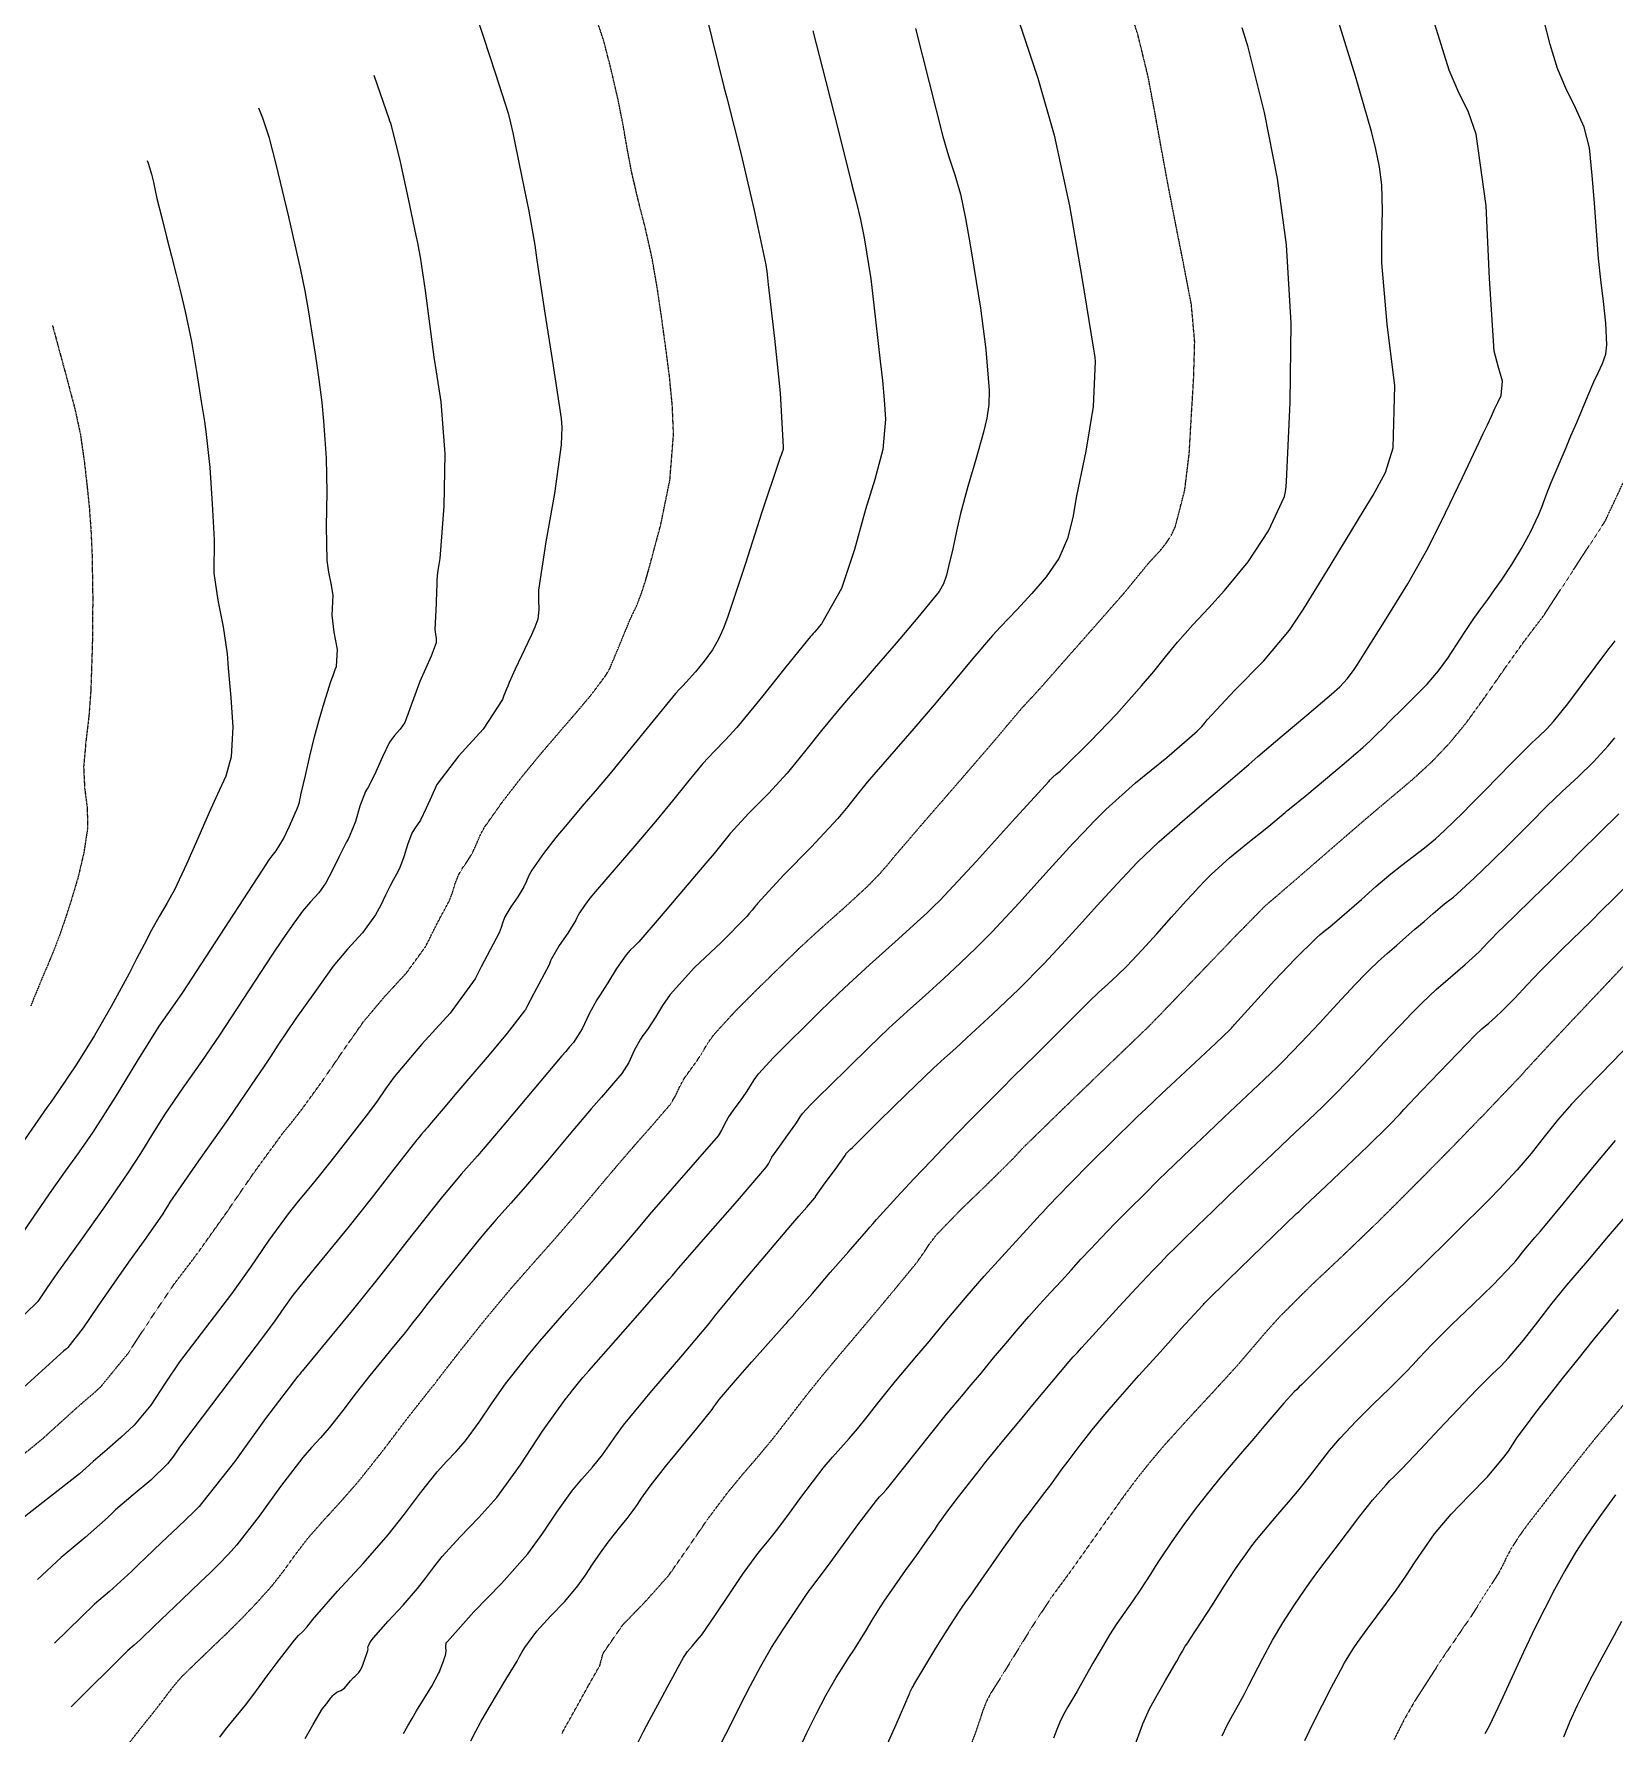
# Model space of a CAD drawing. Header units: inches. Extents: x 2775 to 10242, y 1417 to 8468.
# Drawn here: x 5268 to 7063, y 4832 to 6762 of the extents above; entities that cross this region are included whole.
import ezdxf

# ---------------------------------------------------------------- set-up
doc = ezdxf.new("R2010")
doc.units = ezdxf.units.IN
doc.header["$LTSCALE"] = 0.5
doc.header["$MEASUREMENT"] = 0
doc.linetypes.add('HIDDEN', pattern=[0.375, 0.25, -0.125])
doc.layers.add('VX-TOPO-MAJR', color=1, linetype='HIDDEN', lineweight=20)
doc.layers.add('VX-TOPO-MINR', color=7, linetype='CONTINUOUS', lineweight=5)

msp = doc.modelspace()

# ---------------------------------------------------------------- linework, layer by layer
at = {"layer": 'VX-TOPO-MAJR', "flags": 128}
for points in [[(7052.5, 6208.4), (7057.2, 6218.4), (7067, 6239.2), (7076.8, 6260), (7089.1, 6286.2), (7101.4, 6312.4), (7113.7, 6338.6), (7125.1, 6362.3), (7136.6, 6386), (7148, 6409.8), (7155.9, 6426.5), (7161.9, 6443.8), (7162.9, 6461.5), (7157.5, 6494.7), (7151.3, 6527.9), (7145.3, 6561.1), (7135.5, 6623.7), (7125.8, 6686.3), (7114.3, 6748.7), (7104.2, 6776.6), (7089.9, 6803.1), (7076.5, 6829.9), (7053.1, 6889), (7030, 6948.3), (7005.9, 7007.1), (7000.2, 7019.7), (6994.5, 7032.4), (6988.8, 7045), (6961, 7110.3), (6934, 7175.9), (6908, 7242), (6896.8, 7272.3), (6886.4, 7302.9), (6876.7, 7333.6), (6859.3, 7394.1), (6842.6, 7454.7), (6825.3, 7515.2), (6817.5, 7540.4), (6809.5, 7565.4), (6801.7, 7590.5), (6790.6, 7634), (6780.9, 7677.9), (6728.3, 7820.3)], [(6505.5, 6126.1), (6506.9, 6127.8), (6532.7, 6159.3), (6537.2, 6164.4), (6542, 6169.5), (6546.7, 6174.6), (6553.6, 6183.1), (6559.7, 6192.3), (6564.4, 6202.5), (6575.1, 6243.9), (6580.2, 6285.6), (6582.6, 6327.7), (6585.2, 6370.1), (6586.4, 6412.4), (6582.7, 6454.2), (6573.9, 6500), (6564.8, 6545.9), (6555.9, 6591.7), (6548.4, 6632.6), (6541, 6673.5), (6533.3, 6714.3), (6521.7, 6761.6), (6506.9, 6808), (6490.7, 6854.1), (6477.7, 6887.4), (6463.9, 6920.5), (6451.4, 6954), (6436.8, 7001.3), (6422.9, 7048.8), (6408.1, 7096.1), (6405, 7105.2), (6401.9, 7114.3), (6398.8, 7123.4), (6382.1, 7170.2), (6365.2, 7216.8), (6348.9, 7263.7), (6342.7, 7284), (6337.1, 7304.5), (6331.2, 7324.9), (6276.8, 7493.8)], [(5237.7, 5135.6), (5245.4, 5141.2), (5262.1, 5153.8), (5278.3, 5167.1), (5291.7, 5179.3), (5305.2, 5191.4), (5318.6, 5203.6), (5327.2, 5211), (5335.8, 5218.3), (5344.1, 5226), (5374.5, 5263.1), (5400.9, 5303.4), (5428, 5343.3), (5436.4, 5354.4), (5444.9, 5365.5), (5453.3, 5376.6), (5485.9, 5422.4), (5517.8, 5468.7), (5550.9, 5514), (5553.7, 5517.5), (5556.6, 5520.9), (5559.4, 5524.3), (5563.9, 5530), (5568.3, 5535.6), (5572.7, 5541.3), (5596.4, 5574), (5619.2, 5607.3), (5642.3, 5640.3), (5666, 5668.4), (5691, 5695.5), (5712.5, 5725.1), (5716.6, 5732.9), (5720.5, 5740.9), (5724.4, 5748.8), (5729.5, 5758.5), (5734.7, 5768.1), (5739.8, 5777.7), (5743.5, 5787.2), (5746.4, 5797.1), (5750.1, 5806.6), (5755, 5815), (5760.6, 5823), (5765.7, 5831.3), (5770.3, 5841.2), (5774.5, 5851.3), (5779.6, 5860.9), (5800.2, 5890), (5822, 5918.1), (5844.6, 5945.6), (5851.5, 5953.6), (5858.3, 5961.5), (5865.1, 5969.5), (5883.3, 5990.5), (5901.1, 6011.6), (5917.8, 6033.9), (5922, 6041.3), (5925.3, 6049), (5928.5, 6056.8), (5934, 6070.1), (5939.5, 6083.5), (5945.1, 6096.8), (5947.8, 6102.8), (5950.7, 6108.7), (5953.4, 6114.6), (5958.3, 6127.5), (5962.5, 6140.6), (5966.3, 6153.9), (5979.9, 6204.5), (5990.3, 6255.6), (5994.4, 6307.2), (5993, 6340.5), (5989.7, 6373.8), (5985.4, 6406.9), (5980.7, 6441), (5975.7, 6475), (5969.7, 6509), (5962.4, 6541.3), (5954.2, 6573.4), (5946.7, 6605.6), (5941.7, 6632.1), (5937.1, 6658.7), (5931.9, 6685.1), (5923.9, 6719.9), (5915, 6754.4), (5868.4, 6896.8)], [(7506.4, 6356.7), (7443.6, 6198.8), (7416.2, 6136.1), (7401.6, 6106.4), (7385.2, 6077.5), (7367.5, 6049.4), (7350.3, 6023.7), (7332.3, 5998.6), (7313.5, 5974.2), (7284.3, 5938.9), (7254.6, 5904), (7225.4, 5868.8), (7218.8, 5860), (7212.4, 5851), (7205.4, 5842.6), (7168.3, 5803.4), (7131.2, 5764.3), (7094, 5725.2), (7091.2, 5722.2), (7088.4, 5719.1), (7085.5, 5716.1), (7059.5, 5688.6), (7033.5, 5661.1), (7007.5, 5633.6), (6993.2, 5618.3), (6978.9, 5603), (6964.7, 5587.6), (6962.3, 5585), (6960, 5582.4), (6957.7, 5579.7), (6914.3, 5534.2), (6870.5, 5489.1), (6826.2, 5444.4), (6816.2, 5434.4), (6806.2, 5424.4), (6796.1, 5414.4), (6758.7, 5378.4), (6720.9, 5342.8), (6684, 5306.3), (6667.2, 5287.7), (6650.9, 5268.6), (6634.6, 5249.6), (6606.8, 5219.2), (6578.8, 5189), (6551.2, 5158.5), (6535.2, 5139.5), (6519.8, 5120.1), (6505, 5100.2), (6484.6, 5071.6), (6464.4, 5042.9), (6444, 5014.2), (6437, 5004.7), (6429.9, 4995.2), (6423, 4985.6), (6403, 4955.3), (6383.9, 4924.4), (6364.8, 4893.5), (6359.8, 4885.7), (6354.9, 4877.8), (6350.4, 4869.6), (6345.5, 4857.5), (6341.5, 4845), (6337.3, 4832.7), (6317.9, 4781.6), (6298.1, 4730.6), (6278.8, 4679.4), (6272.3, 4660.1), (6266.8, 4640.5), (6262.4, 4620.6), (6254.6, 4575.1), (6248.6, 4529.5), (6243.4, 4483.6), (6240.3, 4454.4), (6237.9, 4425.2), (6237, 4396), (6239.5, 4355.7), (6245.3, 4315.5), (6252.7, 4275.5), (6258.9, 4243.7), (6266.2, 4212.3), (6275.5, 4181.2), (6297.1, 4124.6), (6321.8, 4069.7), (6348.6, 4015.5), (6356.7, 3999.8), (6365.3, 3984.3), (6374.8, 3969.4), (6395.4, 3942.5), (6416.9, 3916.4), (6437.5, 3889.7), (6461.1, 3855.9), (6484.4, 3821.8), (6508.4, 3788.3), (6517.9, 3775.6), (6527.4, 3763), (6537, 3750.3), (6563.9, 3714.9), (6666.5, 3612.4)], [(5318.5, 4746.2), (5327.6, 4756.9), (5347.2, 4780.6), (5365.7, 4805.1), (5370.2, 4812), (5374.7, 4818.8), (5379.5, 4825.5), (5389.4, 4838.1), (5399.4, 4850.5), (5409.3, 4863), (5413.1, 4868), (5416.9, 4873), (5420.7, 4878), (5425.8, 4884.6), (5431, 4891), (5436.6, 4897.1), (5449.9, 4910.1), (5463.3, 4923), (5476.7, 4935.8), (5479.9, 4938.9), (5483.1, 4941.9), (5486.3, 4945), (5504.2, 4962.7), (5521.5, 4980.9), (5538.3, 4999.6), (5552.1, 5017.2), (5565.2, 5035.5), (5578.8, 5053.3), (5597.9, 5075), (5617.5, 5096.4), (5636.6, 5118.2), (5664.7, 5153.6), (5692, 5189.7), (5720, 5225.2), (5720.9, 5226.2), (5721.8, 5227.2), (5722.7, 5228.2), (5724.1, 5230), (5725.3, 5231.9), (5726.6, 5233.7), (5753.8, 5268.6), (5781.3, 5303.1), (5809.6, 5337), (5833.3, 5364), (5857.1, 5390.8), (5880.6, 5417.8), (5898.5, 5438.8), (5916.2, 5460), (5934, 5481), (5952.8, 5502.7), (5971.8, 5524.2), (5990.5, 5546), (5996.4, 5555.5), (6001.2, 5565.9), (6006.6, 5575.8), (6011.5, 5582.7), (6016.5, 5589.5), (6021.4, 5596.3), (6027.7, 5606.3), (6033.7, 5616.5), (6040.7, 5626), (6065.3, 5652.9), (6091.1, 5678.6), (6117.1, 5704), (6124, 5710.7), (6130.9, 5717.4), (6137.8, 5724.1), (6162.4, 5746.7), (6187.4, 5768.8), (6212.1, 5791.4), (6221.1, 5800.4), (6229.9, 5809.6), (6238.3, 5819.2), (6241.1, 5822.7), (6243.9, 5826.1), (6246.7, 5829.5), (6283.8, 5872.6), (6321.1, 5915.5), (6358.2, 5958.5), (6368.5, 5970.7), (6378.7, 5982.9), (6389, 5995.1), (6410.7, 6018.6), (6506.2, 6126.9)]]:
    msp.add_lwpolyline(points, dxfattribs=at)
at = {"layer": 'VX-TOPO-MAJR'}
for points in [[(5289, 6430.7), (5289.2, 6430), (5293.7, 6413.3), (5300.6, 6387.8), (5307.5, 6362.2), (5314.3, 6336.5), (5320.6, 6307.3), (5324.9, 6277.7), (5328.3, 6247.9), (5330.8, 6223.3), (5332.6, 6198.7), (5333.8, 6174), (5334.7, 6121.5), (5334.2, 6069), (5332.5, 6016.4), (5330.3, 5987.3), (5326.9, 5958.3), (5324.3, 5929.4), (5325.4, 5906.1), (5328.4, 5882.8), (5328.8, 5859.5), (5324.4, 5831.2), (5317.8, 5803.3), (5309.5, 5775.7), (5303.6, 5757.5), (5297.4, 5739.4), (5290.6, 5721.5), (5283.4, 5704.3), (5276.1, 5687.1), (5269, 5669.9), (5264.3, 5658.1)], [(5867.6, 4831.9), (5872.8, 4841.4), (5885.2, 4863.6), (5897.6, 4885.9), (5910.1, 4908.1), (5910.3, 4908.5), (5910.6, 4908.9), (5910.8, 4909.4), (5910.9, 4909.4), (5910.9, 4909.5), (5910.9, 4909.6), (5911, 4909.9), (5911, 4910.2), (5911.1, 4910.5), (5912.2, 4915), (5913.4, 4919.6), (5915.1, 4924), (5936.9, 4955.4), (5963.7, 4983.1), (5989.1, 5011.7), (6011.2, 5043.2), (6033, 5075), (6056.1, 5105.8), (6073, 5126.2), (6090.4, 5146.4), (6107.4, 5166.8), (6125.5, 5190.1), (6143.5, 5213.5), (6162, 5236.6), (6184.2, 5263.2), (6206.6, 5289.6), (6228.9, 5316.1), (6242.7, 5332.6), (6256.4, 5349.3), (6270.1, 5365.9), (6277.9, 5376.8), (6285.3, 5388), (6293.4, 5398.6), (6322, 5428), (6351.6, 5456.4), (6380.7, 5485.3), (6385.4, 5490.4), (6390.1, 5495.5), (6394.9, 5500.4), (6439.9, 5544.2), (6485.1, 5587.8), (6530.4, 5631.2), (6531.4, 5632.1), (6532.4, 5633), (6533.3, 5634), (6542, 5642.9), (6550.6, 5651.8), (6559.3, 5660.8), (6594.6, 5697.7), (6630, 5734.6), (6665.8, 5771.1), (6669.9, 5774.8), (6674.1, 5778.3), (6678.3, 5781.8), (6711.6, 5810.6), (6744.8, 5839.4), (6778.1, 5868.2), (6796.6, 5883.9), (6815.3, 5899.6), (6833.9, 5915.3), (6855.7, 5935.3), (6876.1, 5956.8), (6895, 5979.8), (6917, 6010.2), (6938.5, 6041.1), (6960.3, 6071.7), (6971.4, 6086.3), (6982.5, 6100.9), (7052.5, 6208.4)], [(7079.7, 5212.6), (7040.5, 5166), (7002.6, 5118.4), (6965.3, 5070.2), (6958.7, 5061.3), (6952.4, 5052.1), (6946.4, 5042.8), (6941.2, 5033.3), (6936.5, 5023.5), (6931.5, 5014), (6900.6, 4965.4), (6868, 4917.8), (6836.6, 4869.2), (6824.1, 4847.4), (6812.8, 4824.9)]]:
    msp.add_lwpolyline(points, dxfattribs=at)
at = {"layer": 'VX-TOPO-MINR', "ltscale": 50}
for points in [[(6024.2, 6812.5), (6037.9, 6757.2), (6051.7, 6701.8), (6052.8, 6697.6), (6053.8, 6693.5), (6054.9, 6689.3), (6070.7, 6626.4), (6085.6, 6563.2), (6099.1, 6499.6), (6100.3, 6492.2), (6101.1, 6484.8), (6101.9, 6477.4), (6109.2, 6415.9), (6115.4, 6354.4), (6119.1, 6292.7), (6119, 6290.7), (6118.5, 6288.7), (6117.8, 6286.8), (6116.6, 6283.7), (6115.4, 6280.7), (6114.3, 6277.6), (6094.6, 6218.7), (6075.7, 6159.4), (6056.1, 6100.3), (6051.2, 6087.2), (6045.5, 6074.5), (6038.5, 6062.3), (6029.3, 6049.5), (6019.3, 6037.4), (6008.8, 6025.7), (6004.8, 6021.5), (6000.7, 6017.3), (5996.8, 6013), (5971.2, 5982), (5946, 5950.7), (5920.5, 5919.7), (5905.5, 5902), (5890.4, 5884.5), (5875.3, 5866.9), (5860.7, 5849.2), (5846.7, 5831.1), (5833.5, 5812.4), (5830.2, 5806.3), (5827.5, 5799.7), (5824.5, 5793.4), (5817.4, 5781.9), (5809.7, 5770.8), (5802.8, 5759.1), (5800.6, 5753.2), (5798.7, 5747.1), (5796.4, 5741.2), (5789.6, 5728.3), (5782.7, 5715.4), (5775.8, 5702.5), (5773.6, 5697.9), (5771.3, 5693.3), (5768.9, 5688.7), (5740.7, 5649.9), (5708, 5614.4), (5676.9, 5577.6), (5667.3, 5563.9), (5657.9, 5550.1), (5648.1, 5536.6), (5629.5, 5512.7), (5610.8, 5488.9), (5592, 5465.2), (5580.2, 5450.8), (5568.2, 5436.4), (5556.5, 5421.9), (5534.7, 5392), (5513.7, 5361.5), (5492.2, 5331.3), (5472.7, 5305.5), (5453, 5279.8), (5433.4, 5254), (5416.8, 5229.6), (5400.6, 5204.8), (5381.8, 5182), (5366.7, 5167.9), (5351, 5154.4), (5335.3, 5140.9), (5327.3, 5133.7), (5319.5, 5126.6), (5253.7, 5075.1)], [(5772.8, 6775.4), (5778.8, 6757), (5784.8, 6738.6), (5792, 6716.4), (5799.2, 6694.2), (5806.4, 6671.9), (5809.4, 6660.8), (5811.7, 6649.4), (5814, 6638.1), (5822.1, 6599.4), (5830, 6560.7), (5836.9, 6521.9), (5837.7, 6516.2), (5838.5, 6510.5), (5839.3, 6504.8), (5848.3, 6444.9), (5857.8, 6385), (5866.8, 6325.1), (5867.5, 6315.2), (5867.3, 6305.3), (5866.6, 6295.4), (5859.2, 6239.9), (5849.5, 6185.2), (5841.1, 6130.4), (5841, 6119.4), (5841.5, 6108.3), (5840.1, 6097.4), (5836.8, 6088.3), (5833, 6079.5), (5828.9, 6070.7), (5821.8, 6055.6), (5814.7, 6040.5), (5807.8, 6025.3), (5806.1, 6021.2), (5804.4, 6017.1), (5802.7, 6013.1), (5801.8, 6010.8), (5801, 6008.5), (5800.1, 6006.2), (5778.1, 5972.4), (5750.2, 5941.9), (5725.7, 5909.4), (5719.3, 5896.1), (5713.3, 5882.5), (5706.9, 5869.2), (5703.7, 5864.1), (5700.3, 5859.2), (5697.3, 5854.1), (5692.3, 5840.9), (5688.2, 5827.3), (5683.1, 5814.2), (5679.7, 5807.9), (5676.3, 5801.5), (5672.9, 5795.1), (5667.4, 5783.9), (5661.9, 5772.6), (5656, 5761.4), (5641.2, 5741.1), (5624, 5722.4), (5607.7, 5703.1), (5586.4, 5673.5), (5565.4, 5643.8), (5544.9, 5613.7), (5536.8, 5601.2), (5528.7, 5588.7), (5520.5, 5576.3), (5488, 5529.1), (5454.9, 5482.3), (5422.4, 5435.1), (5419.7, 5430.8), (5417.1, 5426.4), (5414.3, 5422.1), (5394.9, 5394.5), (5375.4, 5367), (5355.9, 5339.4), (5339.9, 5316), (5323.8, 5292.6), (5306.3, 5270.1), (5304.9, 5268.7), (5303.4, 5267.5), (5302, 5266.3), (5276.9, 5243.8), (5252, 5221.2)], [(6387.1, 6775.2), (6408.1, 6711.5), (6426.8, 6647.1), (6444.2, 6566.5), (6458.3, 6485.2), (6471.5, 6403.8), (6472.2, 6399.2), (6472.9, 6394.5), (6473.2, 6389.9), (6471.1, 6338.9), (6462.7, 6288.1), (6452.3, 6237.3), (6447.8, 6212.9), (6442, 6188.9), (6432.1, 6166.1), (6417.6, 6145.2), (6401.4, 6126.3), (6384.4, 6108), (6375.1, 6098.3), (6365.7, 6088.7), (6356.7, 6078.8), (6334.5, 6052.5), (6312.5, 6026.1), (6290.3, 5999.9), (6265.1, 5970.6), (6239.7, 5941.5), (6214.5, 5912.2), (6203.2, 5898.5), (6192.2, 5884.6), (6180.9, 5870.8), (6150.9, 5838.3), (6119.7, 5806.8), (6089.8, 5774.3), (6088.7, 5772.9), (6087.6, 5771.6), (6086.5, 5770.3), (6083.6, 5766.7), (6080.5, 5763.2), (6077.5, 5759.7), (6048.6, 5730.2), (6018.4, 5701.7), (5990.6, 5671.1), (5981.8, 5658.4), (5973.8, 5645.3), (5965.5, 5632.4), (5962.6, 5628.4), (5959.7, 5624.5), (5956.9, 5620.5), (5949.8, 5607.4), (5943.5, 5593.9), (5935.6, 5581.3), (5924.1, 5567.9), (5912.4, 5554.6), (5900.8, 5541.2), (5876, 5511.8), (5851.1, 5482.3), (5826.2, 5452.9), (5809.7, 5434.1), (5793, 5415.5), (5776.7, 5396.6), (5755.7, 5370.9), (5734.9, 5345), (5714.3, 5318.9), (5706.2, 5308.6), (5698, 5298.2), (5689.9, 5287.8), (5676.5, 5271.3), (5663, 5255), (5649.6, 5238.6), (5634, 5218.8), (5618.6, 5198.8), (5603.1, 5178.9), (5593.3, 5167.6), (5583.2, 5156.6), (5573.3, 5145.4), (5548, 5112.5), (5523.9, 5078.8), (5498.3, 5046.3), (5488.5, 5035.3), (5478.3, 5024.7), (5467.9, 5014.3), (5457.2, 5004.1), (5446.4, 4993.9), (5435.7, 4983.6), (5420.1, 4968.6), (5404.6, 4953.6), (5389, 4938.5), (5381.9, 4932.2), (5374.5, 4926), (5310.3, 4862.1)], [(5576.1, 4826.1), (5585.1, 4842.3), (5594.7, 4858.2), (5596.5, 4860.9), (5598.4, 4863.4), (5600.4, 4866), (5602, 4868.1), (5603.6, 4870.2), (5605.3, 4872.4), (5606.2, 4873.5), (5607.1, 4874.7), (5608, 4875.9), (5611.9, 4878.8), (5616.5, 4880.9), (5620.6, 4883.5), (5624.2, 4887.5), (5627.5, 4891.6), (5631, 4895.6), (5632.3, 4896.7), (5633.6, 4897.7), (5634.8, 4898.9), (5636.8, 4901.2), (5638.6, 4903.6), (5639.9, 4906.2), (5640.7, 4908.1), (5641.4, 4909.9), (5642.1, 4911.8), (5642.3, 4912.2), (5642.4, 4912.6), (5642.6, 4913), (5644.2, 4917.4), (5645.7, 4921.7), (5647.2, 4926.1), (5647.4, 4927.6), (5647.3, 4929.1), (5647.5, 4930.5), (5649.1, 4934.1), (5651.1, 4937.3), (5653.5, 4940.4), (5670.2, 4959.3), (5687.2, 4977.7), (5703.6, 4996.7), (5713, 5008.7), (5722.2, 5020.8), (5731.6, 5032.7), (5752, 5055.3), (5773.3, 5077.2), (5793.5, 5099.9), (5820.5, 5136.9), (5845.7, 5175.2), (5872.3, 5212.5), (5873.5, 5213.9), (5874.8, 5215.3), (5875.9, 5216.8), (5876.8, 5217.9), (5877.6, 5219.1), (5878.4, 5220.2), (5884.9, 5228.2), (5891.5, 5236), (5898.2, 5243.8), (5928.7, 5278.4), (5959.2, 5312.9), (5989.5, 5347.7), (5993.2, 5352), (5996.8, 5356.3), (6000.5, 5360.6), (6033.6, 5398.9), (6067.1, 5436.9), (6100.1, 5475.4), (6102.3, 5478.9), (6104, 5482.7), (6106, 5486.3), (6115.1, 5499), (6124.3, 5511.6), (6133.3, 5524.3), (6135.8, 5528.2), (6138.1, 5532.1), (6140.9, 5535.9), (6150.5, 5546.3), (6160.6, 5556.4), (6170.8, 5566.3), (6193.4, 5588.7), (6216.2, 5610.9), (6239.1, 5633), (6259.7, 5651.9), (6280.6, 5670.5), (6301.3, 5689.3), (6319.8, 5706.6), (6338.1, 5724.1), (6356, 5742), (6387, 5775.2), (6417.4, 5809), (6448.1, 5842.6), (6460.3, 5855.6), (6472.7, 5868.4), (6485.3, 5881.1), (6519.2, 5911.4), (6554.6, 5940.1), (6589, 5970), (6591.7, 5972.7), (6594.4, 5975.6), (6597, 5978.5), (6598.2, 5980), (6599.5, 5981.5), (6600.7, 5983), (6632.1, 6016.7), (6664.4, 6049.6), (6693.9, 6084.9), (6710, 6108.8), (6725.3, 6133.2), (6740.3, 6157.8), (6751.4, 6176.1), (6762.5, 6194.5), (6773.4, 6212.9), (6789, 6238), (6803.1, 6264), (6811.8, 6292), (6813.6, 6362.3), (6805.1, 6432.1), (6798.8, 6501.9), (6799, 6531.5), (6799.6, 6561.1), (6798.8, 6590.6), (6796.4, 6610.9), (6792.3, 6631), (6787.1, 6651), (6768.9, 6713.9), (6749.7, 6776.1)], [(5687.7, 4832), (5692.7, 4840.6), (5697.6, 4849.1), (5702.6, 4857.7), (5711.1, 4871.7), (5719.7, 4885.7), (5727.6, 4900.1), (5728.5, 4902.1), (5729.3, 4904.2), (5730, 4906.2), (5731.5, 4910.1), (5733, 4913.9), (5734.4, 4917.7), (5734.8, 4918.6), (5735.1, 4919.6), (5735.4, 4920.6), (5736, 4925.3), (5735.7, 4930.3), (5736.3, 4935.1), (5736.3, 4935.1), (5736.4, 4935.1), (5736.4, 4935.2), (5736.6, 4935.4), (5736.9, 4935.7), (5737.1, 4936), (5737.2, 4936.1), (5737.3, 4936.3), (5737.5, 4936.5), (5767.6, 4969.9), (5799, 5002.2), (5828.9, 5035.8), (5845.9, 5059.2), (5861.9, 5083.4), (5878.7, 5107), (5890.3, 5120.8), (5902.2, 5134.5), (5913.6, 5148.4), (5921.7, 5159.6), (5929.5, 5171), (5937.6, 5182.1), (5969.9, 5220.9), (6002.8, 5259.1), (6035.1, 5297.8), (6038.6, 5302.4), (6042.1, 5307), (6045.7, 5311.5), (6072.9, 5344), (6100.3, 5376.4), (6127.8, 5408.8), (6136.8, 5419.2), (6145.9, 5429.6), (6154.9, 5440.1), (6155.2, 5440.6), (6155.5, 5441.1), (6155.7, 5441.6), (6166.8, 5457.2), (6178.2, 5472.6), (6189.3, 5488.2), (6189.8, 5489.1), (6190.4, 5490), (6191, 5490.8), (6193.1, 5493.1), (6195.3, 5495.3), (6197.6, 5497.5), (6228.1, 5527.6), (6258.8, 5557.7), (6289.8, 5587.4), (6302.3, 5598.9), (6315, 5610.3), (6327.6, 5621.7), (6357.2, 5649.3), (6386.5, 5677.3), (6415.1, 5706), (6435.5, 5727.8), (6455.4, 5750), (6475.6, 5772.1), (6498.3, 5796.8), (6521.3, 5821.2), (6545.5, 5844.4), (6572.6, 5867.9), (6599.9, 5891.2), (6627.1, 5914.5), (6637.5, 5923.4), (6647.8, 5932.3), (6658.1, 5941.3), (6685.9, 5964.9), (6713.9, 5988.4), (6741.8, 6012), (6751.2, 6020.6), (6759.8, 6029.9), (6767.5, 6040.1), (6771.4, 6046), (6775.1, 6051.9), (6778.8, 6057.9), (6803.8, 6097.7), (6828.4, 6137.5), (6851.5, 6178.4), (6871.4, 6218.1), (6890.7, 6258.2), (6909.6, 6298.4), (6914.2, 6308.2), (6918.8, 6318), (6923.4, 6327.8), (6927.1, 6335.6), (6930.7, 6343.4), (6934.4, 6351.2), (6936.1, 6367.4), (6931.1, 6384.6), (6926.7, 6401.8), (6921.3, 6484.1), (6917.3, 6566.6), (6906.1, 6648.2), (6897.5, 6673), (6885.8, 6696.7), (6875.4, 6720.9), (6857.4, 6779.2)], [(6152.7, 6765.5), (6167.3, 6707.7), (6182, 6649.9), (6196.7, 6592.2), (6201.8, 6571.6), (6206.7, 6551.1), (6211.1, 6530.3), (6218.5, 6483.8), (6223.9, 6437.1), (6229, 6390.3), (6231.6, 6368.4), (6233.8, 6346.5), (6235.1, 6324.5), (6232, 6289.9), (6223, 6255.9), (6212.4, 6222), (6199.9, 6176.5), (6185.3, 6132.1), (6162.5, 6092.1), (6159.9, 6088.9), (6157.2, 6085.7), (6154.5, 6082.6), (6153, 6080.9), (6151.6, 6079.2), (6150.1, 6077.6), (6121.9, 6043.3), (6094.3, 6008.5), (6066.2, 5974.1), (6053.6, 5960.4), (6040.4, 5947.1), (6027.8, 5933.4), (6010.4, 5912.3), (5993.2, 5891), (5975.8, 5869.9), (5952.6, 5842.6), (5929.2, 5815.4), (5905.9, 5788.2), (5899.5, 5780.3), (5893.2, 5772.3), (5887.4, 5764), (5885.9, 5761.2), (5884.7, 5758.3), (5883.4, 5755.5), (5874.2, 5740.9), (5864.4, 5726.6), (5855.6, 5711.7), (5854.7, 5709.4), (5854, 5707), (5853.1, 5704.7), (5844.6, 5688.5), (5835.9, 5672.4), (5827.3, 5656.2), (5826.7, 5654.9), (5826.1, 5653.6), (5825.3, 5652.4), (5805.6, 5627), (5784.9, 5602.6), (5764, 5578.3), (5748.4, 5559.8), (5732.9, 5541.4), (5717.3, 5523), (5715.2, 5520.6), (5713.1, 5518.2), (5711, 5515.8), (5708.3, 5512.5), (5705.6, 5509.2), (5703, 5505.9), (5676.8, 5472.6), (5650.8, 5439.3), (5624.6, 5406.1), (5603.8, 5380.6), (5582.7, 5355.3), (5562.1, 5329.7), (5551.6, 5315.3), (5541.4, 5300.5), (5531.1, 5286), (5500.4, 5245.5), (5469.6, 5205.2), (5438.8, 5164.8), (5432.5, 5155.8), (5426.3, 5146.7), (5419.6, 5138), (5400.8, 5119.7), (5380.5, 5103), (5360.7, 5085.9), (5358.3, 5083.7), (5356, 5081.4), (5353.7, 5079.2), (5353.2, 5078.7), (5352.6, 5078.2), (5352.1, 5077.6), (5325.9, 5054.3), (5299, 5031.9), (5271.8, 5006.9)], [(6269.1, 6767.9), (6284.7, 6706.7), (6300.3, 6645.4), (6306.7, 6623.5), (6313.9, 6601.8), (6320.2, 6579.9), (6326.2, 6552.4), (6331, 6524.8), (6335.5, 6497), (6343, 6450.5), (6349.2, 6403.7), (6353, 6356.9), (6352.5, 6341.1), (6350.1, 6325.4), (6346.5, 6309.7), (6337.9, 6278.7), (6328.8, 6248.1), (6320.3, 6217.3), (6315.7, 6197.3), (6311.5, 6177.2), (6306.9, 6157.2), (6304.4, 6147.2), (6301.1, 6137.5), (6296, 6128.8), (6271.9, 6099.1), (6247.3, 6070), (6222.4, 6041.2), (6209, 6025.8), (6195.6, 6010.4), (6182.3, 5994.9), (6162.6, 5970.9), (6143.3, 5946.5), (6123.6, 5922.5), (6102.2, 5899.4), (6080.1, 5877), (6058.8, 5853.8), (6049.5, 5842.6), (6040.4, 5831.3), (6031.2, 5820.1), (6005.9, 5790.2), (5980.5, 5760.5), (5954.9, 5730.9), (5950.1, 5726), (5945.1, 5721.3), (5940.5, 5716.2), (5929.7, 5700.6), (5919.7, 5684.4), (5909.5, 5668.4), (5908.7, 5667.3), (5908, 5666.3), (5907.2, 5665.2), (5898.4, 5649), (5890.6, 5632.2), (5880.8, 5616.7), (5876.4, 5611.6), (5872, 5606.5), (5867.6, 5601.5), (5835.7, 5563.6), (5803.8, 5525.7), (5771.7, 5487.9), (5762.4, 5477.4), (5753, 5466.9), (5743.9, 5456.2), (5732, 5441.7), (5720.3, 5427.1), (5708.7, 5412.4), (5691.5, 5390.6), (5674.4, 5368.7), (5657.2, 5346.9), (5629.2, 5312.3), (5600.8, 5277.9), (5572.5, 5243.4), (5571.5, 5242.2), (5570.5, 5240.9), (5569.6, 5239.6), (5568.9, 5238.9), (5568.3, 5238.2), (5567.7, 5237.5), (5530.9, 5189.6), (5495.7, 5140.4), (5458.3, 5092.9), (5455.4, 5089.7), (5452.5, 5086.6), (5449.5, 5083.6), (5431.2, 5066.2), (5412.9, 5048.8), (5394.7, 5031.4), (5386.6, 5023.7), (5378.6, 5015.9), (5370.5, 5008.1), (5353.9, 4993.2), (5336.8, 4978.9), (5291.1, 4934.5)], [(5479, 4827.9), (5485.5, 4836.4), (5492.2, 4844.7), (5497.5, 4851.2), (5503, 4857.5), (5508.3, 4864), (5516.6, 4875.1), (5524.7, 4886.3), (5532.9, 4897.4), (5543.1, 4910.9), (5553.3, 4924.4), (5563.7, 4937.7), (5568.4, 4943), (5573.5, 4947.9), (5578.3, 4953), (5580.3, 4955.7), (5582.3, 4958.5), (5584.4, 4961.1), (5612.8, 4993.4), (5641.8, 5025.1), (5670.1, 5057.4), (5688.9, 5081.1), (5707.1, 5105.2), (5725.8, 5129), (5736.5, 5140.7), (5747.6, 5152.2), (5758.1, 5164.1), (5773.6, 5185.4), (5788.2, 5207.4), (5803.5, 5228.9), (5816.3, 5245.3), (5829.2, 5261.5), (5842.5, 5277.4), (5873.3, 5312.5), (5904.4, 5347.5), (5935.1, 5382.7), (5945.8, 5395.4), (5956.5, 5408.1), (5967.2, 5420.8), (5993.2, 5450.8), (6019.5, 5480.6), (6045.3, 5510.7), (6049.4, 5517.2), (6052.6, 5524.3), (6056.3, 5531), (6063.3, 5540.8), (6070.4, 5550.5), (6077.4, 5560.3), (6081.7, 5567.3), (6085.9, 5574.3), (6090.8, 5580.9), (6107.9, 5599.6), (6125.8, 5617.5), (6143.9, 5635.2), (6158.7, 5649.7), (6173.5, 5664.2), (6188.5, 5678.6), (6217.1, 5704.9), (6246.1, 5730.8), (6275, 5756.9), (6282.4, 5763.8), (6289.7, 5770.9), (6296.8, 5778), (6338.6, 5822.6), (6379.4, 5868), (6420.6, 5913.1), (6422.1, 5914.7), (6423.6, 5916.2), (6425.1, 5917.8), (6429.2, 5921.4), (6433.4, 5924.8), (6437.5, 5928.4), (6468, 5958.6), (6497.6, 5989.6), (6526.1, 6021.6), (6539.8, 6038), (6553.1, 6054.7), (6566.7, 6071.1), (6584.3, 6090.8), (6602.4, 6110.1), (6620.3, 6129.8), (6647, 6162.5), (6670.3, 6197.6), (6688.2, 6236.5), (6689.6, 6242.1), (6690.3, 6247.9), (6690.7, 6253.6), (6694.8, 6343.5), (6696, 6433.3), (6690.8, 6522.4), (6680.4, 6597.7), (6665.8, 6672.6), (6647, 6747), (6643.8, 6758), (6640.4, 6768.9)], [(5653.9, 6715.1), (5657.9, 6703.9), (5671, 6665.9), (5671.9, 6663.3), (5672.8, 6660.7), (5673.6, 6658), (5684, 6616.5), (5693.1, 6574.7), (5701.7, 6532.8), (5703.5, 6524.6), (5705.1, 6516.4), (5706.6, 6508.2), (5712.1, 6470.5), (5717.1, 6432.7), (5722.3, 6395), (5724.8, 6378.1), (5727.5, 6361.2), (5730, 6344.2), (5734.5, 6285.2), (5733.3, 6225.7), (5728.8, 6166.1), (5727.8, 6159.5), (5726.6, 6153), (5725.8, 6146.5), (5725.6, 6140.9), (5725.4, 6135.3), (5725.2, 6129.7), (5724.6, 6115), (5724, 6100.3), (5723.3, 6085.5), (5723.9, 6080.4), (5724.9, 6075.3), (5724.6, 6070.3), (5719.2, 6055.2), (5712.7, 6040.9), (5706.4, 6026.6), (5700.6, 6011.1), (5695, 5995.5), (5689, 5980.1), (5683.9, 5972.3), (5677.5, 5965.3), (5671.9, 5957.8), (5663.7, 5941.1), (5656.2, 5923.8), (5648.1, 5907), (5646.9, 5905.2), (5645.7, 5903.4), (5644.6, 5901.5), (5638.1, 5884.8), (5633, 5867.4), (5626.4, 5850.7), (5624.8, 5847.6), (5623.1, 5844.5), (5621.5, 5841.4), (5614.3, 5826.9), (5607.2, 5812.2), (5599.6, 5797.8), (5591.4, 5786.6), (5582, 5776.4), (5573.1, 5765.8), (5561.4, 5749.6), (5549.9, 5733.3), (5538.7, 5716.8), (5518.7, 5686.2), (5498.8, 5655.5), (5478.8, 5624.9), (5458.1, 5594.9), (5437.1, 5565.1), (5416.4, 5535.1), (5402.4, 5512.9), (5388.8, 5490.4), (5374.6, 5468.4), (5348, 5430.1), (5321, 5392.1), (5294, 5354.1), (5283.1, 5338.4), (5272.3, 5322.6), (5244.3, 5295.2)], [(5248.3, 5390.2), (5268.2, 5419.4), (5288.3, 5448.4), (5303.9, 5470.5), (5319.5, 5492.5), (5335, 5514.6), (5360.6, 5554.4), (5385, 5595), (5410.3, 5635), (5419.2, 5647.9), (5428.2, 5660.7), (5437.1, 5673.5), (5469, 5722.2), (5500.6, 5771.1), (5532.4, 5819.9), (5534.4, 5822.8), (5536.4, 5825.7), (5538.5, 5828.5), (5540, 5830.4), (5541.6, 5832.2), (5543.1, 5834.1), (5551.2, 5847.9), (5558.1, 5862.3), (5564.6, 5876.9), (5566.4, 5881), (5568.1, 5885.1), (5569.5, 5889.4), (5570.1, 5892.2), (5570.7, 5895), (5571.2, 5897.8), (5576.2, 5919.8), (5581.2, 5941.9), (5586.6, 5963.8), (5591.9, 5983.1), (5597.6, 6002.4), (5603.6, 6021.5), (5604.9, 6025.5), (5606.2, 6029.4), (5607.6, 6033.4), (5608.4, 6035.6), (5609.2, 6037.8), (5610.1, 6040), (5610.6, 6041.2), (5611.1, 6042.4), (5611.6, 6043.7), (5612.7, 6063), (5609.1, 6082.4), (5606.6, 6101.9), (5607, 6109.4), (5607.5, 6117), (5607.6, 6124.5), (5605.7, 6137.7), (5602.7, 6150.8), (5600.9, 6164), (5600.3, 6202.7), (5600.9, 6241.6), (5600.1, 6280.3), (5598.8, 6301.3), (5597.3, 6322.3), (5595.2, 6343.3), (5591.8, 6369.6), (5588.1, 6396), (5584, 6422.2), (5580.1, 6446.2), (5576, 6470.2), (5571.2, 6494), (5566.7, 6514.1), (5562, 6534.1), (5557.3, 6554.2), (5550.2, 6584), (5542.9, 6613.8), (5535.4, 6643.5), (5527.9, 6666.2), (5523.5, 6677.5)], [(5396.6, 6618.1), (5397.5, 6615.3), (5401.3, 6602.7), (5403.6, 6593.5), (5405.5, 6584.2), (5407.5, 6575), (5413, 6553.2), (5418.5, 6531.4), (5424, 6509.6), (5429.3, 6488.6), (5434.6, 6467.6), (5439.7, 6446.5), (5446.8, 6412.7), (5452.5, 6378.6), (5458, 6344.5), (5459.8, 6333.1), (5461.5, 6321.7), (5463.1, 6310.3), (5467.6, 6269.4), (5470.5, 6228.4), (5472.7, 6187.4), (5472.7, 6174.8), (5472.2, 6162.2), (5472.4, 6149.6), (5476.7, 6119), (5482.8, 6088.5), (5487.4, 6057.8), (5487.8, 6052.5), (5488.1, 6047.2), (5488.5, 6041.8), (5491.4, 6008.3), (5493.7, 5974.8), (5491.8, 5941.1), (5485.8, 5919.2), (5476.5, 5898.4), (5466.8, 5877.9), (5454.1, 5848.4), (5441.3, 5819), (5427.5, 5790), (5419, 5774.6), (5410.1, 5759.5), (5401.5, 5744.1), (5393, 5727.8), (5384.5, 5711.4), (5375.9, 5695.1), (5369.2, 5682.5), (5362.5, 5669.9), (5355.7, 5657.3), (5336.7, 5624.4), (5316.5, 5592.3), (5295.3, 5560.8), (5291.1, 5554.8), (5286.9, 5548.8), (5282.6, 5542.8), (5244.3, 5487.5)]]:
    msp.add_lwpolyline(points, dxfattribs=at)
at = {"layer": 'VX-TOPO-MINR'}
for points in [[(5764.3, 4823.4), (5769.8, 4834.4), (5775.6, 4845.3), (5784.9, 4861.4), (5794.4, 4877.3), (5804.1, 4893.2), (5813.7, 4909.1), (5816.6, 4914.2), (5819.5, 4919.3), (5822.5, 4924.5), (5825.5, 4929.5), (5839.1, 4948.1), (5854.8, 4965.1), (5870.9, 4981.8), (5885.8, 4999.4), (5894.5, 5011.8), (5902.9, 5024.4), (5911.4, 5037), (5920.2, 5049.3), (5927.3, 5058.3), (5934.5, 5067.2), (5941.7, 5076.1), (5948.7, 5085.1), (5953.6, 5092), (5958.2, 5099), (5963, 5106), (5967.9, 5112.9), (5985.2, 5134.9), (6003, 5156.5), (6020.7, 5178.1), (6038.2, 5200), (6040.3, 5202.9), (6042.4, 5205.7), (6044.5, 5208.6), (6046.7, 5211.4), (6064.8, 5232.8), (6083.2, 5253.9), (6101.8, 5274.8), (6120.5, 5295.7), (6123, 5298.4), (6125.5, 5301.1), (6128, 5303.9), (6130.5, 5306.6), (6130.8, 5307), (6131, 5307.3), (6131.3, 5307.6), (6131.6, 5307.9), (6152.1, 5331.5), (6172.5, 5355.2), (6193, 5378.8), (6213.5, 5402.4), (6217.2, 5406.8), (6221, 5411.1), (6224.9, 5415.4), (6228.7, 5419.7), (6247.9, 5440.8), (6267.3, 5461.6), (6286.9, 5482.3), (6306.7, 5502.9), (6318.6, 5515.2), (6330.7, 5527.6), (6342.7, 5539.8), (6354.9, 5552), (6367.6, 5564.7), (6380.3, 5577.4), (6393.1, 5590.1), (6405.8, 5602.7), (6421, 5617.8), (6436.1, 5632.9), (6451.3, 5648), (6466.5, 5663.1), (6477.1, 5673.2), (6487.9, 5683), (6498.7, 5692.9), (6509.2, 5703.2), (6526.4, 5721.5), (6543.2, 5740.1), (6559.9, 5758.8), (6576.8, 5777.4), (6583.9, 5785.1), (6591, 5792.8), (6598.2, 5800.4), (6605.6, 5807.8), (6625.8, 5826.1), (6646.9, 5843.4), (6668.2, 5860.3), (6689.1, 5877.8), (6689.6, 5878.3), (6690.2, 5878.8), (6690.7, 5879.2), (6691.3, 5879.7), (6691.5, 5879.9), (6691.7, 5880.1), (6691.9, 5880.2), (6692.2, 5880.4), (6713.6, 5897.9), (6735.1, 5915.5), (6756.3, 5933.3), (6777.2, 5951.4), (6785.2, 5958.8), (6793, 5966.3), (6800.7, 5974), (6808.4, 5981.7), (6822.5, 5995.5), (6836.6, 6009.4), (6850.3, 6023.6), (6863.2, 6038.6), (6873.9, 6053.1), (6883.8, 6068.1), (6893.5, 6083.2), (6903.5, 6098.1), (6911.3, 6109), (6919.2, 6119.8), (6927, 6130.6), (6934.8, 6141.6), (6946.6, 6159.3), (6957.7, 6177.4), (6967.8, 6196.1), (6976.8, 6215.4), (6980.6, 6224.6), (6984.1, 6233.9), (6987.6, 6243.2), (6991.3, 6252.5), (6996.9, 6265.7), (7002.5, 6278.9), (7008.2, 6292.1), (7013.8, 6305.3), (7020.3, 6320.7), (7026.8, 6336.1), (7033.4, 6351.5), (7039.9, 6366.9), (7044.7, 6377.2), (7049.5, 6387.5), (7053.2, 6398.1), (7054.5, 6409), (7053.2, 6433.6), (7050.6, 6458.1), (7047.7, 6482.5), (7045.1, 6507), (7042.7, 6538.4), (7040.4, 6569.8), (7038, 6601.2), (7034.8, 6632.5), (7028.9, 6655.9), (7018.9, 6678.1), (7007.8, 6700.1), (6998.4, 6722.6), (6990.3, 6750), (6983.1, 6777.8)], [(5953.4, 4820.7), (5960.2, 4834), (5967.2, 4847.2), (5974.4, 4860.4), (5981.5, 4873.6), (5987.5, 4884.8), (5993.5, 4896), (5999.6, 4907.1), (6005.8, 4918.2), (6010.4, 4925), (6015.8, 4931.4), (6021.3, 4937.7), (6026.4, 4944.1), (6042.1, 4966.8), (6057.5, 4989.7), (6072.9, 5012.5), (6089.1, 5034.8), (6095, 5042.3), (6101, 5049.7), (6107.1, 5057), (6113, 5064.4), (6126.2, 5082), (6139.1, 5099.7), (6152.2, 5117.4), (6165.6, 5134.8), (6174.8, 5145.7), (6184.4, 5156.4), (6194, 5167), (6203.3, 5177.9), (6214.2, 5191.4), (6224.8, 5205), (6235.6, 5218.5), (6246.5, 5231.9), (6258.6, 5246.3), (6270.7, 5260.6), (6282.7, 5274.9), (6294.8, 5289.3), (6303, 5299.2), (6311.2, 5309.1), (6319.5, 5319), (6327.8, 5328.8), (6347.3, 5351.2), (6367.2, 5373.3), (6387.3, 5395.1), (6407.4, 5417), (6410.6, 5420.5), (6413.7, 5423.9), (6416.9, 5427.3), (6420, 5430.7), (6444.3, 5455.8), (6468.8, 5480.6), (6493.6, 5505.2), (6518.5, 5529.6), (6519.2, 5530.3), (6519.9, 5531), (6520.6, 5531.7), (6521.3, 5532.4), (6530.7, 5541.3), (6540.1, 5550.1), (6549.5, 5559), (6558.9, 5567.9), (6575.9, 5583.8), (6592.9, 5599.6), (6609.9, 5615.5), (6626.7, 5631.5), (6628, 5632.8), (6629.2, 5634.2), (6630.4, 5635.5), (6631.6, 5636.9), (6654.4, 5661.9), (6677.2, 5686.9), (6700.5, 5711.5), (6724.6, 5735.3), (6728.9, 5739.2), (6733.4, 5742.9), (6737.9, 5746.5), (6742.4, 5750.2), (6759.1, 5764.6), (6775.7, 5779.1), (6792.3, 5793.6), (6809, 5808), (6821.6, 5818.1), (6834.6, 5827.8), (6847.5, 5837.6), (6860, 5848), (6870.4, 5857.6), (6880.6, 5867.5), (6890.8, 5877.4), (6900.8, 5887.5), (6915.9, 5902.8), (6931, 5918.1), (6946, 5933.5), (6961.2, 5948.8), (6969.4, 5956.8), (6977.8, 5964.5), (6986.1, 5972.5), (6993.8, 5980.9), (7010.1, 6001.2), (7025.8, 6022), (7041.3, 6042.9), (7056.9, 6063.7), (7060.4, 6068.1), (7063.8, 6072.6)], [(6048.1, 4820.2), (6059.4, 4842.2), (6070.5, 4864.3), (6081.8, 4886.3), (6093.4, 4908.2), (6105.8, 4929.4), (6118.9, 4950.1), (6132.6, 4970.6), (6146.3, 4991), (6147.2, 4992.2), (6148, 4993.4), (6148.8, 4994.6), (6149.7, 4995.8), (6149.9, 4996), (6150, 4996.2), (6150.2, 4996.4), (6150.4, 4996.7), (6169.1, 5021.5), (6187.5, 5046.7), (6206, 5071.8), (6225, 5096.5), (6228.5, 5100.6), (6232.1, 5104.6), (6235.8, 5108.6), (6239.3, 5112.7), (6255.6, 5133.1), (6271.8, 5153.7), (6288.1, 5174.2), (6304.6, 5194.5), (6311, 5202.1), (6317.4, 5209.7), (6323.9, 5217.3), (6330.3, 5225), (6344.1, 5241.6), (6357.9, 5258.3), (6371.8, 5274.9), (6385.7, 5291.5), (6397.8, 5305.3), (6410.2, 5319), (6422.6, 5332.6), (6435.1, 5346.1), (6446.1, 5358.2), (6457.2, 5370.4), (6468.4, 5382.4), (6479.6, 5394.4), (6495.8, 5411.2), (6512.2, 5427.7), (6528.8, 5444.1), (6545.4, 5460.5), (6554.4, 5469.3), (6563.4, 5478.1), (6572.5, 5486.9), (6581.6, 5495.6), (6600.8, 5513.8), (6620, 5531.9), (6639.2, 5550), (6658.3, 5568.1), (6665.5, 5574.8), (6672.6, 5581.5), (6679.6, 5588.2), (6686.6, 5595.1), (6707.5, 5616.5), (6728, 5638.4), (6748.3, 5660.4), (6768.7, 5682.3), (6772.7, 5686.5), (6776.6, 5690.6), (6780.5, 5694.7), (6784.6, 5698.8), (6794.7, 5708.4), (6805.1, 5717.7), (6815.6, 5726.8), (6826.1, 5736), (6836.5, 5745.1), (6846.9, 5754.1), (6857.4, 5763.2), (6867.8, 5772.1), (6871.9, 5775.4), (6876.1, 5778.5), (6880.3, 5781.7), (6884.3, 5785), (6904.2, 5803.4), (6923.7, 5822.1), (6943, 5841.2), (6962.2, 5860.3), (6968.1, 5866.4), (6974.1, 5872.4), (6980, 5878.5), (6986, 5884.5), (7003.7, 5901.6), (7021.8, 5918.2), (7039.5, 5935.3), (7056.1, 5953.4), (7063.5, 5962.7)], [(6135.9, 4811.5), (6146, 4832.8), (6156.4, 4854), (6167.3, 4874.9), (6179.1, 4895.3), (6185.9, 4906.2), (6192.9, 4917), (6199.9, 4927.8), (6206.8, 4938.6), (6213.5, 4949.6), (6220, 4960.6), (6226.7, 4971.5), (6233.7, 4982.3), (6245.7, 4999.7), (6258, 5017), (6270.3, 5034.2), (6282.6, 5051.5), (6285.5, 5055.7), (6288.4, 5059.9), (6291.4, 5064.1), (6294.3, 5068.4), (6306.1, 5084.6), (6318.2, 5100.6), (6330.5, 5116.5), (6342.9, 5132.3), (6347.8, 5138.5), (6352.7, 5144.7), (6357.7, 5150.9), (6362.7, 5157.1), (6363.5, 5158), (6364.2, 5158.9), (6365, 5159.8), (6365.7, 5160.7), (6385.2, 5184), (6404.6, 5207.5), (6424.1, 5230.9), (6443.7, 5254.2), (6448.3, 5259.5), (6453.1, 5264.7), (6457.9, 5270), (6462.7, 5275.2), (6481.7, 5296), (6500.7, 5316.8), (6519.9, 5337.5), (6539.2, 5358.1), (6547.4, 5366.5), (6555.6, 5374.9), (6563.9, 5383.1), (6572.3, 5391.3), (6589.6, 5408.3), (6607, 5425.2), (6624.4, 5442.1), (6641.9, 5458.9), (6652.7, 5469.1), (6663.5, 5479.3), (6674.2, 5489.4), (6685, 5499.6), (6700.5, 5514.2), (6716, 5528.8), (6731.4, 5543.6), (6746.7, 5558.5), (6759.3, 5571.5), (6771.7, 5584.7), (6784, 5598), (6796.4, 5611.3), (6808.5, 5624), (6820.6, 5636.7), (6832.8, 5649.4), (6845, 5662), (6860.7, 5676.8), (6877.1, 5690.9), (6893.6, 5705), (6909.5, 5719.7), (6914.5, 5724.8), (6919.4, 5730), (6924.3, 5735.2), (6929.3, 5740.3), (6949.7, 5760.2), (6970.2, 5780), (6990.6, 5799.8), (7011, 5819.7), (7014.3, 5823), (7017.6, 5826.3), (7020.9, 5829.6), (7024.3, 5832.9), (7046.3, 5854.7), (7068.3, 5876.4)], [(6232.1, 4808.6), (6247.2, 4842.3), (6262, 4876), (6262.7, 4877.6), (6263.3, 4879.2), (6264, 4880.9), (6264.7, 4882.4), (6265.4, 4883.6), (6266.1, 4884.8), (6266.8, 4886), (6267.5, 4887.2), (6280, 4907.9), (6292.4, 4928.7), (6305.1, 4949.3), (6318.3, 4969.6), (6322.9, 4976.3), (6327.6, 4982.9), (6332.3, 4989.5), (6337, 4996.1), (6347.4, 5011), (6357.7, 5026), (6368, 5040.9), (6378.5, 5055.7), (6387.7, 5068.3), (6397.2, 5080.7), (6406.8, 5093), (6416.3, 5105.5), (6422.9, 5114.4), (6429.4, 5123.4), (6435.9, 5132.3), (6442.5, 5141.2), (6456.1, 5159.2), (6470.1, 5176.8), (6484.4, 5194.2), (6499, 5211.3), (6522.9, 5238.3), (6547, 5265.1), (6571.2, 5291.7), (6595.5, 5318.4), (6596.3, 5319.2), (6597.1, 5320.1), (6597.9, 5320.9), (6598.7, 5321.8), (6598.8, 5321.9), (6598.9, 5322), (6599, 5322.1), (6599.1, 5322.2), (6624.7, 5347.3), (6650.4, 5372.4), (6676.2, 5397.3), (6702.1, 5422.2), (6704.5, 5424.4), (6706.8, 5426.6), (6709.2, 5428.9), (6711.5, 5431.1), (6735.5, 5453.6), (6759.3, 5476.2), (6783.1, 5498.9), (6806.6, 5521.9), (6811, 5526.4), (6815.3, 5531), (6819.6, 5535.7), (6823.9, 5540.3), (6844.1, 5561.6), (6864.5, 5582.9), (6884.8, 5604.1), (6905.3, 5625.1), (6912.6, 5632.1), (6920.3, 5638.7), (6928, 5645.2), (6935.4, 5652.1), (6949.9, 5667), (6964.2, 5682.1), (6978.5, 5697.2), (6993.1, 5712.1), (7003.9, 5722.5), (7014.7, 5733), (7025.5, 5743.5), (7036.2, 5754), (7049, 5766.7), (7061.8, 5779.4), (7074.7, 5792.2)], [(7077.7, 5612.1), (7062, 5595.6), (7046.1, 5579.3), (7030.1, 5563), (7014.4, 5546.5), (6998.6, 5528.2), (6983.5, 5509.3), (6968.4, 5490.4), (6952.7, 5472.1), (6942.5, 5461), (6932.3, 5450.1), (6921.9, 5439.3), (6911.3, 5428.7), (6891.5, 5409), (6871.6, 5389.4), (6851.6, 5369.8), (6831.6, 5350.2), (6825, 5343.8), (6818.3, 5337.4), (6811.7, 5331), (6805.1, 5324.6), (6781.4, 5301.2), (6757.8, 5277.8), (6734.3, 5254.3), (6710.7, 5230.8), (6707.9, 5228.1), (6705.1, 5225.4), (6702.3, 5222.6), (6699.5, 5219.9), (6687.6, 5207.1), (6676.1, 5193.8), (6664.8, 5180.4), (6653.5, 5167), (6640.6, 5152), (6627.8, 5137), (6615, 5121.8), (6602.4, 5106.5), (6587.9, 5088), (6573.9, 5069.1), (6560.4, 5049.8), (6547.3, 5030.3), (6541.6, 5021.6), (6536, 5012.9), (6530.4, 5004.2), (6524.8, 4995.5), (6516, 4982.6), (6507, 4969.8), (6498, 4956.9), (6489.5, 4943.8), (6480, 4927.8), (6470.8, 4911.6), (6461.7, 4895.3), (6452.5, 4879.2), (6449.1, 4873.4), (6445.6, 4867.8), (6442.1, 4862.1), (6438.8, 4856.3), (6434, 4846.6), (6429.8, 4836.6), (6426, 4826.5)], [(6517.1, 4814.7), (6527.5, 4843), (6535.1, 4859.9), (6544, 4876.2), (6553.4, 4892.2), (6562.8, 4908.3), (6566, 4914), (6569.1, 4919.7), (6572.4, 4925.3), (6575.7, 4930.9), (6577, 4932.9), (6578.4, 4934.8), (6579.7, 4936.7), (6581, 4938.7), (6593.9, 4958.4), (6606.5, 4978.1), (6619.2, 4997.9), (6632.1, 5017.6), (6638, 5026.3), (6644, 5034.9), (6650.3, 5043.4), (6656.7, 5051.7), (6668.6, 5066.2), (6680.8, 5080.5), (6693.1, 5094.7), (6705.2, 5109.1), (6716.7, 5123.7), (6728, 5138.4), (6739.5, 5153.1), (6751.5, 5167.3), (6769.8, 5186.7), (6788.8, 5205.5), (6808, 5224), (6826.8, 5243), (6834, 5250.6), (6841.2, 5258.3), (6848.4, 5265.9), (6855.6, 5273.6), (6878.6, 5296.5), (6902.1, 5318.8), (6925.5, 5341.4), (6947.9, 5364.9), (6951.2, 5368.8), (6954.4, 5372.9), (6957.5, 5376.9), (6960.8, 5380.9), (6966.8, 5388), (6972.9, 5395.1), (6979, 5402.2), (6985, 5409.3), (7004.9, 5433.3), (7024.5, 5457.5), (7044.3, 5481.5), (7064.5, 5505.2)], [(6617.4, 4829.4), (6623.4, 4841.3), (6629.8, 4853), (6636.3, 4864.6), (6642.6, 4876.2), (6647.9, 4886.6), (6653.2, 4897), (6658.4, 4907.3), (6663.8, 4917.6), (6674.9, 4937.7), (6686.6, 4957.4), (6699, 4976.8), (6711.9, 4995.7), (6720.2, 5007.4), (6728.6, 5018.9), (6737.2, 5030.3), (6745.9, 5041.6), (6759.9, 5060.2), (6774, 5078.6), (6788.5, 5096.8), (6803.7, 5114.4), (6808.1, 5119.1), (6812.6, 5123.5), (6817.2, 5128), (6821.7, 5132.5), (6842.9, 5154.9), (6864, 5177.4), (6885.1, 5199.9), (6906.3, 5222.2), (6915.4, 5231.4), (6924.8, 5240.2), (6934.1, 5249.2), (6943, 5258.6), (6960, 5278.7), (6976.3, 5299.5), (6992.5, 5320.4), (7009.1, 5341), (7032.8, 5368.8), (7056.6, 5396.5), (7080.4, 5424.3)], [(6711.3, 4824.1), (6721.3, 4844.3), (6731.4, 4864.4), (6741.6, 4884.4), (6752.3, 4904.3), (6756.7, 4912.3), (6761.4, 4920.2), (6766.3, 4927.9), (6771.4, 4935.4), (6782.2, 4950.4), (6793.3, 4965.2), (6804.4, 4979.9), (6815.3, 4994.8), (6826.3, 5010.6), (6837, 5026.7), (6847.8, 5042.7), (6858.8, 5058.5), (6877.6, 5081.1), (6898.2, 5102.1), (6918.8, 5123.2), (6937.7, 5145.6), (6942.7, 5152.6), (6947.4, 5159.8), (6952.1, 5167), (6957.1, 5174), (6964.4, 5183.7), (6971.7, 5193.5), (6979.1, 5203.2), (6986.6, 5212.8), (7004.2, 5235), (7021.8, 5257.1), (7039.5, 5279.1), (7057.5, 5301), (7067.8, 5313.3)], [(7064.5, 5102.9), (7057.1, 5093.1), (7047.2, 5079.5), (7037.4, 5065.6), (7028, 5051.6), (7019, 5037.3), (7006.8, 5016.5), (6995.2, 4995.3), (6984.2, 4973.9), (6973.3, 4952.3), (6959.9, 4924.4), (6947.1, 4896.3), (6934.3, 4868.1), (6920.8, 4840.3), (6915.9, 4831.6)], [(7071.3, 4959.2), (7060.1, 4938.6), (7048.9, 4917.9), (7037.8, 4897.2), (7029, 4880.2), (7020.6, 4863), (7012.6, 4845.6), (7005.4, 4827.7)]]:
    msp.add_lwpolyline(points, dxfattribs=at)

doc.saveas('drawing.dxf')
